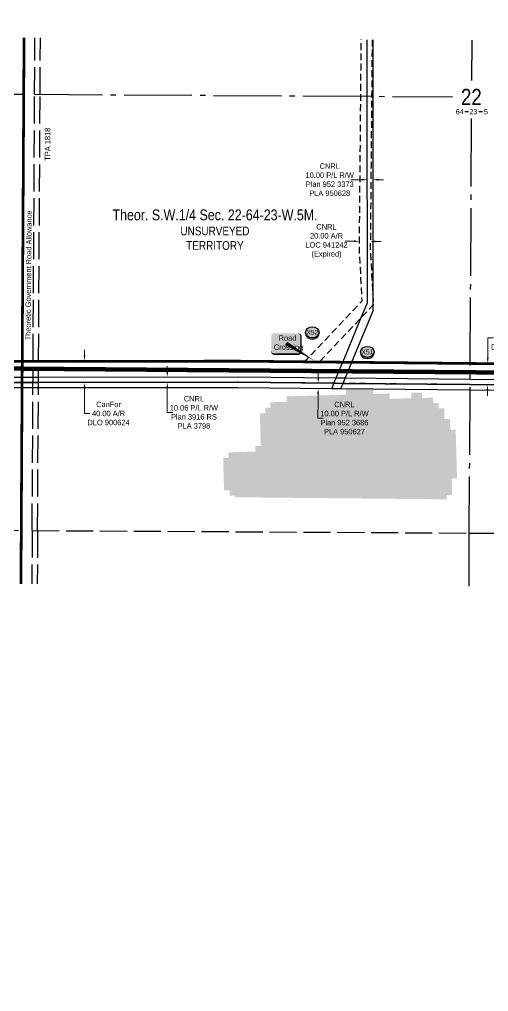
# Model space of a CAD drawing. Extents: x 454172 to 490274, y 6043290 to 6049925.
# Drawn here: x 473825 to 474689, y 6043404 to 6045196 of the extents above; entities that cross this region are included whole.
import ezdxf
from ezdxf.enums import TextEntityAlignment as Align

# ---------------------------------------------------------------- set-up
doc = ezdxf.new("R2010")
doc.units = 0
doc.header["$LTSCALE"] = 5
doc.header["$PDMODE"] = 35
doc.header["$PDSIZE"] = 5
for name, pattern in [('CENTERLINEX3', [5, 2.5, -1, 0.5, -1]), ('foc-ACCESSROAD', [3.75, 2.5, -1.25]), ('foc-QUARTERLINE', [33, 25, -3, 2, -3]), ('foc-UNSURVEYED', [12.5, 10, -2.5]), ('PHANTOM', [63.5, 31.75, -6.35, 6.35, -6.35, 6.35, -6.35])]:
    doc.linetypes.add(name, pattern=pattern)
doc.layers.get('Defpoints').update_dxf_attribs({"color": 9})
for name, color, linetype in [('10', 1, 'Continuous'), ('9', 3, 'Continuous'), ('AS-ROADS', 254, 'Continuous'), ('C-SYMBOL', 7, 'Continuous'), ('CG-NOTES', 7, 'Continuous'), ('F-AR', 190, 'foc-ACCESSROAD'), ('F-RW', 190, 'Continuous'), ('L-QSEC', 8, 'foc-QUARTERLINE'), ('L-ROAD-T', 7, 'Continuous'), ('L-SECLBL', 7, 'Continuous'), ('L-UNS-T', 3, 'Continuous'), ('L-USEC', 7, 'foc-UNSURVEYED'), ('P-CROSSINGS', 250, 'Continuous'), ('P-PROPOSED', 10, 'Continuous'), ('WETLAND - FEN - H', 43, 'PHANTOM'), ('WETLAND - SWAMP - H', 8, 'PHANTOM')]:
    doc.layers.add(name, color=color, linetype=linetype)
doc.layers.add('AS-TRAPPER BOUNDARY', color=7, linetype='CENTERLINEX3', true_color=0xb85c00, transparency=0.6)
doc.layers.add('AS-TRAPPER-T', color=7, linetype='Continuous', true_color=0xc26100)
doc.layers.add('F-AR-T', color=190, linetype='Continuous', lineweight=9)
doc.layers.add('F-RW-T', color=190, linetype='Continuous', lineweight=9)
doc.styles.add('175L', font='ARIALN.TTF', dxfattribs={"height": 20})
doc.styles.add('80', font='ARIALN.TTF', dxfattribs={"height": 10})
doc.styles.add('80CG', font='ARIALN.TTF', dxfattribs={"height": 10})
doc.styles.add('80L', font='ARIALN.TTF', dxfattribs={"height": 10})
doc.styles.add('Crossing', font='ARIALN.TTF', dxfattribs={"height": 10})
doc.styles.add('SIMPLEX', font='ARIALN.TTF')
doc.dimstyles.new('Compass 5 000', dxfattribs={"dimscale": 5, "dimtxt": 9, "dimasz": 2, "dimexe": 0.2, "dimexo": 0.0625, "dimgap": 0.5, "dimtad": 0, "dimtih": 1, "dimtoh": 1, "dimzin": 0, "dimdsep": 46, "dimtxsty": '80CG', "dimcen": 0.1, "dimse1": 1, "dimse2": 1, "dimclrd": 256, "dimclrt": 256, "dimaunit": 1, "dimadec": 4, "dimazin": 0, "dimtfac": 0.06, "dimtofl": 0, "dimtmove": 0, "dimatfit": 1, "dimfxl": 0.2, "dimtolj": 1, "dimtzin": 0, "dimlwd": -1, "dimarcsym": 0})

# ---------------------------------------------------------------- blocks, each defined once
blk = doc.blocks.new('L-SECLBL')
at = {"layer": '9', "color": 7}
for p, q in [((-5.1, -27.8), (-12.3, -27.8)), ((20.7, -27.8), (13.5, -27.8))]:
    blk.add_line(p, q, dxfattribs=at)
at = {"layer": '10', "color": 2, "style": 'SIMPLEX'}
blk.add_attdef('SEC', text='', height=30, dxfattribs=at).set_placement((0, 0), align=Align.MIDDLE)
at = {"layer": '10', "color": 5, "style": '80L'}
blk.add_attdef('TWP', text='', height=9.5, dxfattribs=at).set_placement((-14.4, -27.4), align=Align.MIDDLE_RIGHT)
blk.add_attdef('RGE', text='', height=9.5, dxfattribs=at).set_placement((3.6, -27.4), align=Align.MIDDLE_CENTER)
blk.add_attdef('MER', text='', height=9.5, dxfattribs=at).set_placement((23.2, -27.4), align=Align.MIDDLE_LEFT)
blk = doc.blocks.new('*U23')
h = blk.add_hatch(color=59)
edge = h.paths.add_edge_path()
edge.add_line((-21.5, -20), (21.5, -20))
edge.add_arc((21.5, -14), 6, 270, 360)
edge.add_line((27.5, -14), (27.5, 12.5))
edge.add_arc((21.5, 12.5), 6, 0, 90)
edge.add_line((21.5, 18.5), (-21.5, 18.5))
edge.add_arc((-21.5, 12.5), 6, 90, 180)
edge.add_line((-27.5, 12.5), (-27.5, -14))
edge.add_arc((-21.5, -14), 6, 180, 270)
at = {"color": 1, "flags": 128}
blk.add_lwpolyline([(-21.5, -20, 3, 3, 0), (21.5, -20, 3, 3, 0.414214), (27.5, -14, 3, 3, 0), (27.5, 12.5, 3, 0, 0.414214), (21.5, 18.5, 0, 0, 0), (-21.5, 18.5, 0, 0, 0.414214), (-27.5, 12.5, 0, 0, 0), (-27.5, -14, 0, 3, 0.414214)], format="xyseb", close=True, dxfattribs=at)
blk.add_lwpolyline([(53.5, -32.6, 0, 7.5, 0), (0, 0, 0, 0, 0)], format="xyseb", dxfattribs=at)
at = {"color": 1, "style": '80'}
blk.add_attdef('ENTER_TEXT_001', (-36, -5), '', height=10, dxfattribs=at)
blk = doc.blocks.new('*D168')
at = {"layer": 'Defpoints', "color": 0, "transparency": 16777216}
for p in [(473960.1, 6044567.1), (473944.6, 6044527.1), (473960.1, 6044527.1)]:
    blk.add_point(p, dxfattribs=at)
at = {"layer": 'F-AR-T', "transparency": 16777216}
for p, q in [((473944.5, 6044577.1), (473944.5, 6044587.1)), ((473944.6, 6044517.1), (473944.6, 6044469.8)), ((473944.6, 6044469.8), (473954.6, 6044469.8))]:
    blk.add_line(p, q, dxfattribs=at)
for points in [[(473946.2, 6044577.1), (473942.9, 6044577.1), (473944.5, 6044567.1)], [(473946.2, 6044517.1), (473942.9, 6044517.1), (473944.6, 6044527.1)]]:
    blk.add_solid(points, dxfattribs=at)
at = {"layer": 'F-AR-T', "transparency": 16777216, "insert": (473988.9, 6044469.8), "char_height": 10, "attachment_point": 5, "style": '80CG'}
blk.add_mtext('\\A1;CanFor\\P40.00 A/R\\PDLO 900624', dxfattribs=at)
blk = doc.blocks.new('*D169')
at = {"layer": 'Defpoints', "color": 0, "transparency": 16777216}
for p in [(474687.9, 6044562.7), (474815.5, 6044561.4), (474815.1, 6044521.4)]:
    blk.add_point(p, dxfattribs=at)
at = {"layer": 'F-AR-T', "transparency": 16777216}
for p, q in [((474688, 6044572.7), (474688.4, 6044609)), ((474688.4, 6044609), (474698.4, 6044609)), ((474687.4, 6044512.6), (474687.3, 6044502.6))]:
    blk.add_line(p, q, dxfattribs=at)
for points in [[(474686.4, 6044572.7), (474689.7, 6044572.7), (474687.9, 6044562.7)], [(474685.8, 6044512.6), (474689.1, 6044512.6), (474687.5, 6044522.6)]]:
    blk.add_solid(points, dxfattribs=at)
at = {"layer": 'F-AR-T', "transparency": 16777216, "insert": (474732.7, 6044609), "char_height": 10, "attachment_point": 5, "style": '80CG'}
blk.add_mtext('\\A1;CanFor\\P40.00 A/R\\PDLO 900624', dxfattribs=at)
blk = doc.blocks.new('*D173')
at = {"layer": 'Defpoints', "color": 0, "transparency": 16777216}
for p in [(474451.5, 6044790.1), (474451.5, 6044787.2), (474471.5, 6044789.9)]:
    blk.add_point(p, dxfattribs=at)
at = {"layer": 'F-AR-T', "transparency": 16777216}
for p, q in [((474441.5, 6044787.3), (474424.9, 6044787.4)), ((474481.5, 6044786.9), (474491.5, 6044786.8))]:
    blk.add_line(p, q, dxfattribs=at)
for points in [[(474441.5, 6044788.9), (474441.5, 6044785.6), (474451.5, 6044787.2)], [(474481.5, 6044788.6), (474481.5, 6044785.2), (474471.5, 6044787)]]:
    blk.add_solid(points, dxfattribs=at)
at = {"layer": 'F-AR-T', "transparency": 16777216, "insert": (474390.7, 6044787.4), "char_height": 10, "attachment_point": 5, "style": '80CG'}
blk.add_mtext('\\A1;CNRL\\P20.00 A/R\\PLOC 941242\\P(Expired)', dxfattribs=at)
blk = doc.blocks.new('*D94')
at = {"layer": 'Defpoints', "color": 0, "transparency": 16777216}
for p in [(474186.5, 6044537.2), (474097.1, 6044527.1), (474186.5, 6044527.2)]:
    blk.add_point(p, dxfattribs=at)
at = {"layer": 'F-RW-T', "transparency": 16777216}
for p, q in [((474097.1, 6044547.2), (474097.1, 6044557.2)), ((474097.1, 6044517.1), (474097.2, 6044471.9)), ((474097.2, 6044471.9), (474107.2, 6044471.9))]:
    blk.add_line(p, q, dxfattribs=at)
for points in [[(474098.8, 6044547.2), (474095.5, 6044547.2), (474097.1, 6044537.2)], [(474098.8, 6044517.1), (474095.5, 6044517.1), (474097.1, 6044527.1)]]:
    blk.add_solid(points, dxfattribs=at)
at = {"layer": 'F-RW-T', "transparency": 16777216, "insert": (474146.3, 6044471.9), "char_height": 10, "attachment_point": 5, "style": '80CG'}
blk.add_mtext('\\A1;CNRL\\P10.06 P/L R/W\\PPlan 3916 RS\\PPLA 3798', dxfattribs=at)
blk = doc.blocks.new('*D99')
at = {"layer": 'Defpoints', "color": 0, "transparency": 16777216}
for p in [(474367.6, 6044515.8), (474367.7, 6044525.8), (474375.3, 6044515.8)]:
    blk.add_point(p, dxfattribs=at)
at = {"layer": 'F-RW-T', "transparency": 16777216}
for p, q in [((474375.5, 6044535.8), (474375.6, 6044545.8)), ((474374.8, 6044461.3), (474375.1, 6044495.8)), ((474375.2, 6044505.8), (474375.1, 6044495.8)), ((474384.8, 6044461.3), (474374.8, 6044461.3))]:
    blk.add_line(p, q, dxfattribs=at)
for points in [[(474373.8, 6044535.8), (474377.2, 6044535.7), (474375.4, 6044525.8)], [(474373.5, 6044505.8), (474376.9, 6044505.7), (474375.3, 6044515.8)]]:
    blk.add_solid(points, dxfattribs=at)
at = {"layer": 'F-RW-T', "transparency": 16777216, "insert": (474423.8, 6044461.3), "char_height": 10, "attachment_point": 5, "style": '80CG'}
blk.add_mtext('\\A1;CNRL\\P10.00 P/L R/W\\PPlan 952 3686\\PPLA 950627', dxfattribs=at)
blk = doc.blocks.new('*D102')
at = {"layer": 'Defpoints', "color": 0, "transparency": 16777216}
for p in [(474466, 6044900.7), (474466, 6044893.7), (474476, 6044893.7)]:
    blk.add_point(p, dxfattribs=at)
at = {"layer": 'F-RW-T', "transparency": 16777216}
for p, q in [((474456, 6044900.7), (474435.7, 6044900.7)), ((474486, 6044900.7), (474496, 6044900.7))]:
    blk.add_line(p, q, dxfattribs=at)
for points in [[(474456, 6044902.4), (474456, 6044899), (474466, 6044900.7)], [(474486, 6044902.4), (474486, 6044899), (474476, 6044900.7)]]:
    blk.add_solid(points, dxfattribs=at)
at = {"layer": 'F-RW-T', "transparency": 16777216, "insert": (474396.6, 6044900.7), "char_height": 10, "attachment_point": 5, "style": '80CG'}
blk.add_mtext('\\A1;CNRL\\P10.00 P/L R/W\\PPlan 952 3373\\PPLA 950628', dxfattribs=at)
blk = doc.blocks.new('xing2')
h = blk.add_hatch(color=50)
h.dxf.hatch_style = 1
edge = h.paths.add_edge_path()
edge.add_ellipse((0, 0), major_axis=(-12.5, 0), ratio=0.816297, start_angle=0, end_angle=360)
h = blk.add_hatch(color=250)
h.dxf.hatch_style = 1
edge = h.paths.add_edge_path()
edge.add_ellipse((0, -2), major_axis=(-12.5, 0), ratio=0.816297, start_angle=0, end_angle=180)
edge.add_line((12.5, -2), (12.5, 0))
edge.add_ellipse((0, 0), major_axis=(-12.5, 0), ratio=0.816297, start_angle=0, end_angle=180, ccw=False)
edge.add_line((-12.5, 0), (-12.5, -2))
at = {"color": 250}
blk.add_ellipse((0, 0), major_axis=(-12.5, 0), ratio=0.816297, dxfattribs=at)
blk.add_ellipse((0, -2), major_axis=(-12.5, 0), ratio=0.816297, start_param=0, end_param=3.141593, dxfattribs=at)
at = {"color": 250, "style": 'Crossing'}
blk.add_attdef('CROSSING', text='', height=9, dxfattribs=at).set_placement((0.1, 0), align=Align.MIDDLE_CENTER)
at = {"color": 250, "style": 'Crossing', "flags": 1}
for tag, p in [('OWNER', (0.1, -12.5)), ('DESCRIPTION', (0.1, -25.8)), ('LOCATION', (0.1, -39.3)), ('DWG_REF', (0.1, -52.8))]:
    blk.add_attdef(tag, text='', height=9, dxfattribs=at).set_placement(p, align=Align.MIDDLE_CENTER)

msp = doc.modelspace()

# ---------------------------------------------------------------- hatches: boundary and pattern name
at = {"layer": 'WETLAND - FEN - H', "transparency": 33554495}
h = msp.add_hatch(color=256, dxfattribs=at)
h.dxf.hatch_style = 1
h.paths.add_polyline_path([(474381.774, 6044333.039), (474391.772, 6044333.323), (474391.487, 6044343.32), (474361.496, 6044342.467), (474361.78, 6044332.47), (474321.792, 6044331.333), (474321.507, 6044341.33), (474261.525, 6044339.623), (474261.241, 6044349.62), (474221.252, 6044348.483), (474220.968, 6044358.48), (474200.974, 6044357.911), (474201.827, 6044327.92), (474211.824, 6044328.204), (474212.108, 6044318.207), (474222.105, 6044318.491), (474222.195, 6044315.354), (474227.106, 6044315.357), (474348.733, 6044314.141), (474372.314, 6044313.906), (474372.062, 6044322.757), (474382.059, 6044323.042)])
h = msp.add_hatch(color=256, dxfattribs=at)
h.dxf.hatch_style = 1
h.paths.add_polyline_path([(474471.748, 6044335.599), (474481.745, 6044335.883), (474481.177, 6044355.877), (474471.179, 6044355.593), (474470.895, 6044365.59), (474440.904, 6044364.737), (474441.473, 6044344.742), (474431.475, 6044344.458), (474431.76, 6044334.461), (474421.763, 6044334.177), (474422.354, 6044313.41), (474434.683, 6044313.287), (474472.394, 6044312.916)])
at = {"layer": 'WETLAND - SWAMP - H', "transparency": 33554495}
h = msp.add_hatch(color=256, dxfattribs=at)
h.dxf.hatch_style = 1
h.paths.add_polyline_path([(474628.858, 6044440.12), (474618.861, 6044439.836), (474618.292, 6044459.83), (474608.295, 6044459.545), (474607.726, 6044479.54), (474597.729, 6044479.255), (474597.444, 6044489.252), (474587.447, 6044488.968), (474587.163, 6044498.965), (474567.169, 6044498.396), (474566.884, 6044508.393), (474546.89, 6044507.824), (474547.175, 6044497.827), (474507.186, 6044496.69), (474506.902, 6044506.687), (474476.91, 6044505.834), (474476.626, 6044515.831), (474426.641, 6044514.409), (474426.925, 6044504.412), (474316.957, 6044501.283), (474317.241, 6044491.286), (474287.25, 6044490.433), (474287.535, 6044480.436), (474277.537, 6044480.151), (474277.822, 6044470.154), (474267.825, 6044469.87), (474269.531, 6044409.887), (474259.534, 6044409.603), (474259.819, 6044399.606), (474209.833, 6044398.184), (474210.118, 6044388.187), (474200.12, 6044387.902), (474200.974, 6044357.911), (474220.968, 6044358.48), (474221.252, 6044348.483), (474261.241, 6044349.62), (474261.525, 6044339.623), (474321.507, 6044341.33), (474321.792, 6044331.333), (474361.78, 6044332.47), (474361.496, 6044342.467), (474391.487, 6044343.32), (474391.772, 6044333.323), (474381.774, 6044333.039), (474382.059, 6044323.042), (474372.062, 6044322.757), (474372.314, 6044313.906), (474375.959, 6044313.869), (474418.562, 6044313.447), (474422.354, 6044313.41), (474421.763, 6044334.177), (474431.76, 6044334.461), (474431.475, 6044344.458), (474441.473, 6044344.742), (474440.904, 6044364.737), (474470.895, 6044365.59), (474471.179, 6044355.593), (474481.177, 6044355.877), (474481.745, 6044335.883), (474471.748, 6044335.599), (474472.394, 6044312.916), (474612.505, 6044311.535), (474612.276, 6044319.586), (474622.273, 6044319.87), (474621.42, 6044349.862), (474631.417, 6044350.146)])

# ---------------------------------------------------------------- linework, layer by layer
at = {"layer": 'AS-ROADS', "const_width": 7.996, "flags": 128}
msp.add_lwpolyline([(476316.741, 6044531.708), (476154.557, 6044534.433), (476102.16, 6044539.071), (476046.458, 6044532.239), (475713.48, 6044428.588), (475624.722, 6044420.575), (475501.32, 6044436.979), (475324.834, 6044512.119), (475242.391, 6044534.553), (475014.156, 6044542.833), (473805.857, 6044552.612)], dxfattribs=at)
at = {"layer": 'AS-TRAPPER BOUNDARY', "const_width": 5, "flags": 128}
msp.add_lwpolyline([(473833.057, 6045162.415), (473827.372, 6044155.674)], dxfattribs=at)
at = {"layer": 'F-AR', "flags": 128}
msp.add_lwpolyline([(459735.175, 6046472.34), (459774.96, 6046470.4), (459823.646, 6046470.097), (459925.381, 6046469.465), (459932.458, 6046469.421), (459936.768, 6046469.394), (459942.957, 6046469.356), (459994.91, 6046469.033), (460052.536, 6046468.675), (460105.19, 6046463.254), (460157.155, 6046453.884), (460158.304, 6046453.677), (460261.824, 6046420.316), (460797.913, 6046230.963), (460822.759, 6046222.187), (460827.977, 6046219.713), (460916.183, 6046177.888), (461045.505, 6046113.108), (461099.932, 6046080.751), (461124.886, 6046062.712), (461216.997, 6045981.245), (461251.406, 6045950.816), (461259.016, 6045944.093), (461345.536, 6045859.476), (461375.492, 6045835.418), (461428.401, 6045802.394), (461479.79, 6045777.726), (461534.36, 6045764.688), (461619.044, 6045749.756), (461814.875, 6045715.227), (461915.656, 6045708.426), (462423.761, 6045699.044), (462442.87, 6045698.692), (462453.917, 6045698.515), (463248.913, 6045685.843), (463317.549, 6045684.749), (463702.444, 6045680.703), (463732.663, 6045680.385), (464053.993, 6045677.019), (464084.151, 6045676.703), (464515.596, 6045672.175), (464879.165, 6045666.676), (465143.009, 6045662.68), (465152.923, 6045662.53), (465153.331, 6045662.524), (465182.584, 6045662.08), (465183.003, 6045662.073), (465573.803, 6045656.171), (465684.201, 6045652.454), (465714.354, 6045651.439), (465884.808, 6045645.7), (465933.897, 6045641.752), (465954.122, 6045640.125), (465968.064, 6045639.004), (466110.718, 6045616.357), (466232.285, 6045592.456), (466293.194, 6045573.45), (466350.716, 6045546.368), (466507.95, 6045445.747), (466594.144, 6045390.588), (466745.816, 6045288.977), (466762.721, 6045277.652), (467025.394, 6045101.681), (467087.104, 6045060.349), (467309.365, 6044914.084), (467339.385, 6044894.327), (467728.301, 6044638.386), (467743.255, 6044628.546), (467745.892, 6044626.81), (467752.485, 6044622.473), (467793.584, 6044595.429), (467845.945, 6044568.641), (467900.55, 6044551.287), (467938.354, 6044546.349), (467978.293, 6044545.527), (468024.119, 6044548.14), (468035.75, 6044548.803), (468071.187, 6044550.825), (468112.757, 6044553.196), (468131.041, 6044554.239), (468132.24, 6044554.307), (468153.563, 6044555.523), (468157.43, 6044555.828), (468161.336, 6044556.263), (468167.473, 6044556.317), (468171.313, 6044556.536), (468174.345, 6044556.709), (468303.293, 6044560.119), (468430.81, 6044559.982), (468465.902, 6044560.029), (468485.905, 6044560.056), (468487.2, 6044560.057), (468502.551, 6044560.077), (468510.737, 6044560.088), (468803.155, 6044560.478), (468937.6, 6044562.493), (468967.763, 6044562.945), (469065.756, 6044564.413), (469123.955, 6044561.589), (469189.86, 6044548.101), (469205.381, 6044544.699), (469210.287, 6044543.92), (469220.837, 6044541.761), (469225.742, 6044540.757), (469232.158, 6044539.28), (469233.443, 6044538.984), (469243.805, 6044536.597), (469253.746, 6044534.307), (469259.321, 6044533.224), (469473.288, 6044483.745), (469574.269, 6044455.441), (469615.74, 6044437.26), (469687.161, 6044389.61), (469761.493, 6044331.457), (469783.141, 6044314.521), (469816.413, 6044297.391), (469851.582, 6044286.323), (469910.125, 6044278.03), (470011.614, 6044279.417), (470113.383, 6044284.719), (470233.973, 6044299.668), (470332.224, 6044320.007), (470387.864, 6044341.598), (470564.763, 6044440.023), (470567.529, 6044441.21), (470597.772, 6044454.18), (470624.653, 6044465.708), (470686.271, 6044483.949), (470729.292, 6044490.305), (470808.667, 6044494.132), (470830.849, 6044495.202), (470836.271, 6044495.464), (470841.127, 6044495.993), (470865.943, 6044498.701), (470872.415, 6044499.407), (470876.603, 6044499.853), (470880.122, 6044500.249), (470892.012, 6044501.546), (470961.785, 6044509.162), (471020.537, 6044515.574), (471082.957, 6044520.184), (471126.231, 6044519.847), (471156.853, 6044514.998), (471169.302, 6044513.026), (471204.737, 6044500.296), (471243.436, 6044478.237), (471292.701, 6044437.934), (471392.362, 6044345.525), (471425.647, 6044314.663), (471455.812, 6044294.914), (471489.51, 6044277.067), (471515.465, 6044267.611), (471525.028, 6044264.134), (471584.217, 6044251.304), (471683.929, 6044228.508), (471687.731, 6044227.838), (471821.254, 6044204.513), (471821.823, 6044204.425), (471834.497, 6044203.636), (471836.144, 6044203.534), (471838.021, 6044203.415), (471849.462, 6044202.702), (471874.97, 6044201.134), (471905.821, 6044204.176), (471952.393, 6044220.804), (471988.57, 6044243.411), (472013.114, 6044264.733), (472130.92, 6044367.104), (472173.652, 6044399.527), (472198.095, 6044412.291), (472228.331, 6044424.911), (472229.428, 6044425.37), (472324.11, 6044461.047), (472388.795, 6044485.098), (472520.129, 6044533.932), (472525.69, 6044535.998), (472542.901, 6044542.398), (472562.284, 6044549.453), (472585.909, 6044558.391), (472592.401, 6044560.623), (472615.177, 6044569.274), (472636.706, 6044577.314), (472672.536, 6044590.696), (472726.218, 6044610.747), (472845.216, 6044655.196), (472885.896, 6044667.613), (473022.597, 6044699.048), (473025.193, 6044699.692), (473200.886, 6044743.302), (473287.425, 6044765.536), (473440.117, 6044734.159), (473749.357, 6044566.947), (473829.694, 6044566.989), (473859.855, 6044567.008), (474228.29, 6044567.23), (474351.252, 6044566), (474378.468, 6044565.729), (474421.057, 6044565.307), (474437.185, 6044565.147), (474655.091, 6044562.999), (475108.206, 6044558.523), (475109.282, 6044558.532), (475128.812, 6044558.79), (475140.12, 6044558.934), (475143.548, 6044558.974), (475192.998, 6044559.606), (475281.483, 6044546.949), (475400.705, 6044504.667), (475459.954, 6044478.12), (475490.043, 6044464.638), (475504.583, 6044458.123), (475596.033, 6044441.011), (475662.25, 6044441.498), (475746.6, 6044455.938), (476025.056, 6044546.381), (476143.581, 6044554.353), (476148.588, 6044554.56), (476183.806, 6044557.031), (476237.789, 6044555.497), (476254.302, 6044555.031), (476261.439, 6044554.83), (476264.299, 6044554.745), (476285.771, 6044554.135), (476932.029, 6044535.774), (477068.574, 6044537.823), (477090.991, 6044536.11), (477121.14, 6044533.807), (477346.82, 6044516.564), (477414.833, 6044514.458), (477467.959, 6044515.367), (477623.19, 6044545.329), (477819.006, 6044549.6), (477882.821, 6044547.375), (477916.551, 6044543.243), (478117.075, 6044518.685), (478342.582, 6044431.397), (478371.608, 6044423.243), (478483.871, 6044403.53), (478721.231, 6044379.659), (478751.377, 6044376.627), (478768.899, 6044374.865), (478791.642, 6044372.578), (478854.731, 6044366.233), (478874.651, 6044364.23), (478885.291, 6044363.16), (479004.406, 6044356.061), (479139.039, 6044348.004), (479558.838, 6044337.336), (479612.179, 6044335.981), (479671.347, 6044337.727), (479689.056, 6044340.577), (479769.55, 6044361.111), (479812.597, 6044365.159), (480063.121, 6044371.307), (480151.135, 6044371.357), (480182.259, 6044369.923), (480324.844, 6044357.216), (480376.622, 6044350.85), (480406.757, 6044347.145), (480509.088, 6044334.563), (480576.879, 6044318.02), (480595.379, 6044313.505), (480638.022, 6044303.099), (480736.949, 6044282.979), (481062.233, 6044266.714), (481204.451, 6044266.143), (481279.357, 6044265.842), (481363.634, 6044261.089), (481441.797, 6044252.633), (481484.233, 6044244.683), (481536.865, 6044228.253), (481555.176, 6044222.547), (481593.081, 6044200.767), (481633.538, 6044171.403), (481647.919, 6044160.966), (481648.412, 6044160.521), (481695.438, 6044118.098), (481726.906, 6044083.605), (482010.01, 6043733.136), (482027.657, 6043711.291), (482039.988, 6043697.687), (482096.216, 6043635.659), (482113.388, 6043621.418), (482133.709, 6043610.454), (482152.336, 6043603.604), (482227.603, 6043586.802), (482337.784, 6043549.778), (482479.255, 6043461.675), (482497.85, 6043453.073), (482519.676, 6043448.142), (482548.126, 6043444.715), (482584.857, 6043450.883), (482602.295, 6043464.052), (482741.67, 6043501.636), (482764.916, 6043507.905), (482773.931, 6043510.336), (482828.57, 6043530.12), (482828.476, 6043505.794), (482828.449, 6043498.563), (482828.406, 6043487.542), (482822.467, 6043485.399), (482785.195, 6043471.956), (482620.247, 6043427.484), (482610.76, 6043420.314), (482602.141, 6043413.811), (482548.966, 6043404.249), (482513.174, 6043408.625), (482484.91, 6043415.01), (482472.352, 6043420.811), (482460.223, 6043426.43), (482444.539, 6043436.198), (482414.186, 6043455.1), (482320.632, 6043513.362), (482216.867, 6043548.235), (482141.031, 6043565.164), (482117.234, 6043573.916), (482091.184, 6043587.971), (482068.704, 6043606.483), (482039.685, 6043638.494), (482009.695, 6043671.578), (481997.275, 6043685.28), (481696.57, 6044057.539), (481667.215, 6044089.716), (481622.717, 6044129.859), (481571.319, 6044167.163), (481539.07, 6044185.693), (481511.112, 6044194.416), (481474.565, 6044205.819), (481435.953, 6044212.999), (481382.463, 6044218.839), (481375.289, 6044219.616), (481373.204, 6044219.841), (481360.356, 6044221.231), (481347.689, 6044221.946), (481278.165, 6044225.867), (481204.214, 6044226.164), (481061.176, 6044226.738), (480991.13, 6044230.234), (480731.945, 6044243.199), (480629.002, 6044264.148), (480501.907, 6044295.163), (480406.485, 6044306.897), (480376.351, 6044310.603), (480320.651, 6044317.452), (480179.943, 6044329.991), (480150.865, 6044331.393), (480063.013, 6044331.317), (479814.903, 6044325.221), (479776.405, 6044321.6), (479697.19, 6044301.392), (479675.129, 6044297.841), (479612.273, 6044295.987), (479558.611, 6044297.35), (479137.351, 6044308.054), (479002.25, 6044316.139), (478882.489, 6044323.268), (478872.291, 6044324.294), (478852.372, 6044326.296), (478751.193, 6044336.468), (478721.047, 6044339.499), (478478.515, 6044363.881), (478362.746, 6044384.204), (478329.93, 6044393.425), (478107.278, 6044479.607), (477916.36, 6044502.989), (477879.686, 6044507.481), (477818.736, 6044509.606), (477627.445, 6044505.431), (477472.128, 6044475.453), (477414.554, 6044474.469), (477344.675, 6044476.632), (477197.349, 6044487.875), (477177.416, 6044489.398), (477120.943, 6044493.726), (477090.794, 6044496.03), (477067.347, 6044497.821), (476931.804, 6044495.787), (476285.568, 6044514.147), (476263.594, 6044514.766), (476253.598, 6044515.055), (476184.533, 6044517.017), (476151.845, 6044514.824), (476146.858, 6044514.49), (476133.208, 6044513.574), (476032.723, 6044506.833), (476002.368, 6044496.973), (475983.233, 6044490.758), (475756.223, 6044417.027), (475665.822, 6044401.547), (475592.499, 6044401.002), (475492.596, 6044419.69), (475489.812, 6044420.937), (475459.723, 6044434.418), (475385.845, 6044467.518), (475271.835, 6044507.952), (475190.53, 6044519.565), (475140.274, 6044518.931), (475123.457, 6044518.717), (475120.03, 6044518.675), (475108.666, 6044518.532), (475103.701, 6044518.543), (475089.357, 6044518.611), (475078.177, 6044518.725), (474654.872, 6044522.958), (474420.659, 6044525.299), (474404.494, 6044525.461), (474228.105, 6044527.225), (473859.629, 6044527.002), (473829.468, 6044526.985), (473739.445, 6044526.93), (473720.786, 6044536.956), (473719.059, 6044536.956), (473596.1, 6044536.874), (473588.093, 6044536.868), (473585.267, 6044536.868), (473581.884, 6044536.866), (473566.879, 6044536.852), (473563.055, 6044536.854), (473425.64, 6044536.767), (473410.666, 6044536.758), (473382.176, 6044536.74), (473372.132, 6044536.733), (473362.277, 6044536.728), (473359.16, 6044536.728), (473349.102, 6044536.722), (473339.053, 6044536.715), (473318.775, 6044536.701), (473318.764, 6044550.183), (473318.752, 6044565.176), (473318.75, 6044567.17), (473329.585, 6044567.198), (473339.869, 6044567.203), (473349.892, 6044567.207), (473359.14, 6044567.218), (473359.95, 6044567.212), (473369.177, 6044567.168), (473379.225, 6044567.088), (473410.859, 6044566.901), (473425.846, 6044566.814), (473665.393, 6044566.908), (473426.485, 6044696.165), (473289.622, 6044724.346), (473288.427, 6044724.515), (473210.676, 6044704.54), (473031.893, 6044660.163), (473024.953, 6044658.567), (472896.224, 6044628.965), (472858.059, 6044617.316), (472853.502, 6044615.613), (472799.801, 6044595.556), (472763.998, 6044582.181), (472722.826, 6044566.804), (472719.17, 6044565.438), (472707.863, 6044561.214), (472689.153, 6044554.226), (472665.057, 6044545.227), (472628.903, 6044531.724), (472622.464, 6044529.33), (472337.632, 6044423.424), (472243.934, 6044388.101), (472228.075, 6044382.397), (472215.784, 6044377.976), (472197.824, 6044367.249), (472195.137, 6044365.643), (472156.147, 6044336.06), (472073.668, 6044264.387), (472012.425, 6044211.174), (471969.911, 6044184.607), (471914.649, 6044164.876), (471875.631, 6044161.023), (471870.489, 6044161.338), (471857.944, 6044162.12), (471839.134, 6044163.287), (471817.001, 6044164.671), (471676.473, 6044189.196), (471576.039, 6044212.169), (471513.903, 6044225.637), (471473.237, 6044240.445), (471435.463, 6044260.451), (471423.705, 6044268.148), (471400.932, 6044283.057), (471392.026, 6044291.315), (471266.427, 6044407.775), (471220.721, 6044445.167), (471187.953, 6044463.844), (471159.329, 6044474.129), (471122.93, 6044479.892), (471084.276, 6044480.193), (471024.179, 6044475.755), (470885.747, 6044460.646), (470874.126, 6044459.378), (470870.332, 6044458.956), (470866.419, 6044458.537), (470859.639, 6044457.797), (470839.406, 6044455.589), (470835.169, 6044455.385), (470824.936, 6044454.892), (470733.186, 6044450.467), (470694.91, 6044444.812), (470638.253, 6044428.04), (470597.494, 6044410.56), (470582.407, 6044404.089), (470567.239, 6044395.65), (470404.895, 6044305.322), (470343.586, 6044281.532), (470309.959, 6044274.564), (470240.495, 6044260.191), (470116.886, 6044244.869), (470012.927, 6044239.452), (469907.579, 6044238.011), (469842.717, 6044247.2), (469801.151, 6044260.282), (469767.298, 6044277.711), (469761.483, 6044280.705), (469761.163, 6044280.955), (469663.716, 6044357.192), (469596.473, 6044402.055), (469560.782, 6044417.701), (469463.401, 6044444.996), (469264.418, 6044490.822), (469254.03, 6044493.215), (469248.854, 6044494.407), (469238.502, 6044496.792), (469225.881, 6044499.699), (469217.246, 6044501.688), (469210.365, 6044503.096), (469194.876, 6044506.267), (469118.949, 6044521.806), (469065.086, 6044524.419), (468967.494, 6044522.957), (468937.332, 6044522.505), (468803.481, 6044520.499), (468504.324, 6044520.1), (468496.272, 6044520.09), (468481.174, 6044520.068), (468431.092, 6044520.003), (468302.71, 6044520.134), (468205.609, 6044517.541), (468195.361, 6044517.267), (468191.263, 6044517.158), (468175.739, 6044516.743), (468171.331, 6044516.492), (468168.252, 6044516.316), (468161.337, 6044516.01), (468131.964, 6044514.247), (468097.387, 6044512.275), (468061.947, 6044510.253), (468050.316, 6044509.59), (467979.021, 6044505.524), (467935.344, 6044506.423), (467891.837, 6044512.105), (467830.683, 6044531.542), (467773.431, 6044560.832), (467719.513, 6044596.312), (467712.92, 6044600.648), (467710.283, 6044602.385), (467695.329, 6044612.223), (467339.048, 6044846.69), (467309.027, 6044866.446), (467064.989, 6045027.043), (466952.716, 6045102.247), (466572.241, 6045357.139), (466507.607, 6045398.502), (466331.346, 6045511.299), (466278.656, 6045536.106), (466222.446, 6045553.646), (466103.725, 6045576.987), (465963.32, 6045599.278), (465882.57, 6045605.772), (465714.057, 6045611.446), (465683.904, 6045612.462), (465583.938, 6045615.831), (465572.855, 6045616.202), (465522.515, 6045616.962), (464878.86, 6045626.698), (464515.072, 6045632.199), (464083.839, 6045636.725), (464053.681, 6045637.041), (463317.021, 6045644.773), (463248.594, 6045645.864), (462453.591, 6045658.536), (462442.182, 6045658.718), (462423.435, 6045659.064), (461913.94, 6045668.471), (461810.044, 6045675.483), (461618.706, 6045709.221), (461526.237, 6045725.525), (461466.342, 6045739.834), (461409.108, 6045767.309), (461352.309, 6045802.76), (461318.979, 6045829.528), (461231.779, 6045914.809), (461190.519, 6045951.291), (461156.109, 6045981.721), (461099.872, 6046031.463), (461077.963, 6046047.301), (461026.312, 6046078.007), (460898.663, 6046141.95), (460827.602, 6046175.645), (460807.496, 6046185.179), (460797.552, 6046188.691), (460249.033, 6046382.434), (460148.582, 6046414.806), (460099.588, 6046423.64), (460050.359, 6046428.709), (459994.562, 6046429.056), (459773.875, 6046430.428), (459729.022, 6046432.585), (459685.854, 6046444.031), (459646.574, 6046465.313), (459625.177, 6046483.098), (459622.176, 6046485.592), (459611.502, 6046494.361), (459606.812, 6046498.362), (459607.56, 6046498.982), (459622.127, 6046511.008), (459637.195, 6046525.102), (459641.888, 6046521.194), (459652.559, 6046512.324), (459655.336, 6046510.016), (459669.091, 6046498.583), (459700.708, 6046481.454), (459707.368, 6046479.688), (459735.175, 6046472.34)], close=True, dxfattribs=at)
msp.add_lwpolyline([(474474.832, 6045158.775), (474473.894, 6045054.471), (474472.752, 6044927.537), (474471.36, 6044772.657), (474475.987, 6044686.555), (474476.865, 6044670.228), (474475.988, 6044669.297), (474454.833, 6044646.827), (474378.968, 6044566.25), (474378.469, 6044565.727), (474351.253, 6044565.998), (474351.75, 6044566.522), (474456.432, 6044677.704), (474451.352, 6044772.209), (474452.751, 6044927.717), (474453.891, 6045054.587), (474454.829, 6045158.888)], dxfattribs=at)
at = {"layer": 'F-RW'}
for points in [[(474475.972, 6045158.768), (474475.975, 6045054.46), (474475.987, 6044686.555), (474475.988, 6044669.297), (474475.988, 6044658.697), (474437.403, 6044565.666), (474437.184, 6044565.14), (474424.81, 6044535.305), (474420.659, 6044525.299), (474416.532, 6044515.344), (474400.367, 6044515.507), (474404.494, 6044525.461), (474408.645, 6044535.467), (474421.057, 6044565.302), (474421.237, 6044565.828), (474454.833, 6044646.827), (474465.992, 6044673.732), (474465.979, 6045054.517), (474465.976, 6045158.825)], [(473719.059, 6044536.955), (473829.525, 6044537.027), (473859.686, 6044537.046), (474228.148, 6044537.274), (474408.645, 6044535.467), (474424.81, 6044535.305), (474654.927, 6044533.008), (475083.169, 6044528.726), (475094.347, 6044528.614), (475113.657, 6044528.422), (475128.813, 6044558.794), (475144.521, 6044590.268), (475152.559, 6044606.374), (475373.55, 6045049.233), (475425.523, 6045153.382)], [(475073.213, 6044508.779), (474654.818, 6044512.961), (474416.532, 6044515.344), (474400.367, 6044515.507), (474228.056, 6044517.229), (473859.572, 6044517.002), (473829.412, 6044516.983), (473602.362, 6044516.843)], [(473739.445, 6044526.93), (473829.468, 6044526.985), (473859.629, 6044527.002), (474228.105, 6044527.225), (474404.494, 6044525.461), (474420.659, 6044525.299), (474654.872, 6044522.958), (475078.177, 6044518.725)], [(474979.478, 6044150.033), (475010.827, 6044247.285), (475079.173, 6044459.315), (475096.254, 6044493.545), (475103.703, 6044508.474), (475108.666, 6044518.532), (475103.701, 6044518.553), (475089.357, 6044518.613), (475078.177, 6044518.725), (474654.872, 6044522.958), (474420.659, 6044525.299), (474404.494, 6044525.461), (474228.102, 6044527.225), (473859.629, 6044527.002), (473829.468, 6044526.984), (473739.459, 6044526.93)]]:
    msp.add_lwpolyline(points, dxfattribs=at)
at = {"layer": 'F-RW', "flags": 128}
msp.add_lwpolyline([(475078.177, 6044518.725), (474420.659, 6044525.299), (474228.103, 6044527.224), (473425.572, 6044526.741), (473373.11, 6044526.692), (472939.726, 6044526.419)], dxfattribs=at)
at = {"layer": 'L-QSEC'}
for p, q in [((474658.339, 6045157.734), (474657.933, 6045083.413)), ((473061.978, 6045062.704), (473832.468, 6045058.222)), ((473852.588, 6045058.108), (474623.159, 6045053.615)), ((474657.551, 6045013.414), (474653.378, 6044249.386)), ((474653.378, 6044249.386), (474652.844, 6044151.633))]:
    msp.add_line(p, q, dxfattribs=at)
at = {"layer": 'L-USEC'}
for p, q in [((473832.468, 6045058.222), (473833.057, 6045162.415)), ((473852.588, 6045058.108), (473853.177, 6045162.301)), ((473862.628, 6045058.052), (473863.216, 6045162.244)), ((473827.928, 6044254.196), (473832.468, 6045058.222)), ((473848.048, 6044254.082), (473852.588, 6045058.108)), ((473858.088, 6044254.026), (473862.628, 6045058.052)), ((473022.624, 6044258.912), (473827.928, 6044254.196)), ((473827.928, 6044254.196), (473827.372, 6044155.674)), ((473848.048, 6044254.083), (473847.492, 6044155.576)), ((473848.048, 6044254.079), (474653.378, 6044249.386)), ((473858.088, 6044254.026), (473857.531, 6044155.527)), ((474653.378, 6044249.386), (475458.723, 6044244.692))]:
    msp.add_line(p, q, dxfattribs=at)
at = {"layer": 'P-PROPOSED', "flags": 128}
msp.add_lwpolyline([(475108.205, 6044557.522, 4.997, 4.997, 0), (474655.081, 6044561.999, 4.997, 4.997, 0), (474437.175, 6044564.147, 4.997, 4.997, 0), (474421.047, 6044564.307, 4.997, 4.997, 0), (474378.459, 6044564.729, 4.997, 4.997, 0), (474351.242, 6044565, 4.997, 4.997, 0), (474228.285, 6044566.23, 4.997, 4.997, 0), (473859.855, 6044566.008, 4.997, 4.997, 0), (473829.694, 6044565.989, 4.997, 4.997, 0), (473749.104, 6044565.947, 4.997, 4.997, 0)], format="xyseb", dxfattribs=at)

# ---------------------------------------------------------------- block references
at = {"layer": 'CG-NOTES'}
ref = msp.add_blockref('*U23', (474316.201, 6044598.978), dxfattribs=at)
ref.add_attrib('ENTER_TEXT_001', 'Road', (474302.49, 6044603.87), dxfattribs={"layer": '0', "color": 1, "height": 10, "style": '80'})
ref.add_attrib('ENTER_TEXT_002', 'Crossing', (474293.725, 6044587.026), dxfattribs={"layer": '0', "color": 1, "height": 10, "style": '80'})
at = {"layer": 'L-SECLBL'}
msp.add_blockref('L-SECLBL', (474657.77, 6045053.413), dxfattribs=at).add_auto_attribs({'SEC': '22', 'TWP': '64', 'RGE': '23', 'MER': '5'})
at = {"layer": 'P-CROSSINGS', "color": 6}
for p, values in [((474364.602, 6044619.327), {'CROSSING': 'X52'}), ((474466.02, 6044583.348), {'CROSSING': 'X51'})]:
    msp.add_blockref('xing2', p, dxfattribs=at).add_auto_attribs(values)

# ---------------------------------------------------------------- texts
at = {"layer": 'AS-TRAPPER-T', "style": '80L'}
msp.add_text('TPA 1818', height=9.9942, rotation=90, dxfattribs=at).set_placement((473881.33, 6044935.631))
at = {"layer": 'C-SYMBOL', "color": 3, "style": '175L'}
msp.add_text('Theor. S.W.1/4 Sec. 22-64-23-W.5M.', height=20, dxfattribs=at).set_placement((474185.204, 6044819.843), align=Align.BOTTOM_CENTER)
at = {"layer": 'L-ROAD-T', "style": '80L'}
msp.add_text('Theoretic Government Road Allowance', height=10, rotation=89.46784, dxfattribs=at).set_placement((473841.277, 6044724.193), align=Align.MIDDLE_CENTER)
at = {"layer": 'L-UNS-T', "insert": (474185.014, 6044792.737), "char_height": 16, "attachment_point": 5, "style": '80L'}
msp.add_mtext_dynamic_manual_height_columns('UNSURVEYED TERRITORY', width=126.41375, gutter_width=47.5, heights=[0], dxfattribs=at)

# ---------------------------------------------------------------- dimensions: what is measured, and where the dimension line sits
at = {"layer": 'F-AR-T'}
for base, p1, p2, angle, text, picture, middle in [((474451.487, 6044787.166), (474471.515, 6044789.95), (474451.513, 6044790.129), 179.484688, 'CNRL\\P20.00 A/R\\PLOC 941242\\P(Expired)', '*D173', (474390.679, 6044787.405)), ((474687.93, 6044562.675), (474815.132, 6044521.355), (474815.528, 6044561.414), 89.433957, 'CanFor\\P40.00 A/R\\PDLO 900624', '*D169', (474732.658, 6044608.966)), ((473944.553, 6044527.054), (473960.1, 6044567.068), (473960.124, 6044527.063), 270.034703, 'CanFor\\P40.00 A/R\\PDLO 900624', '*D168', (473988.857, 6044469.757))]:
    dim = msp.add_linear_dim(base=base, p1=p1, p2=p2, angle=angle, text=text, dimstyle='Compass 5 000', dxfattribs=at)
    dim.commit()
    dim.dimension.update_dxf_attribs({"geometry": picture, "text_midpoint": middle, "dimtype": 161})
at = {"layer": 'F-RW-T'}
for base, p1, p2, angle, text, picture, middle in [((474465.984, 6044900.684), (474475.981, 6044893.693), (474465.985, 6044893.693), 180.001849, 'CNRL\\P10.00 P/L R/W\\PPlan 952 3373\\PPLA 950628', '*D102', (474396.591, 6044900.683)), ((474097.135, 6044527.146), (474186.53, 6044537.248), (474186.536, 6044527.2), 270.034703, 'CNRL\\P10.06 P/L R/W\\PPlan 3916 RS\\PPLA 3798', '*D94', (474146.254, 6044471.882))]:
    dim = msp.add_linear_dim(base=base, p1=p1, p2=p2, angle=angle, text=text, dimstyle='Compass 5 000', dxfattribs=at)
    dim.commit()
    dim.dimension.update_dxf_attribs({"geometry": picture, "text_midpoint": middle, "dimtype": 161})
dim = msp.add_linear_dim(base=(474375.294, 6044515.757), p1=(474367.739, 6044525.829), p2=(474367.639, 6044515.834), angle=269.427356, text='CNRL\\P10.00 P/L R/W\\PPlan 952 3686\\PPLA 950627', dimstyle='Compass 5 000', override={"dimtmove": 1}, dxfattribs=at)
dim.commit()
dim.dimension.update_dxf_attribs({"geometry": '*D99', "text_midpoint": (474381.873, 6044461.304), "dimtype": 161})

doc.saveas('drawing.dxf')
